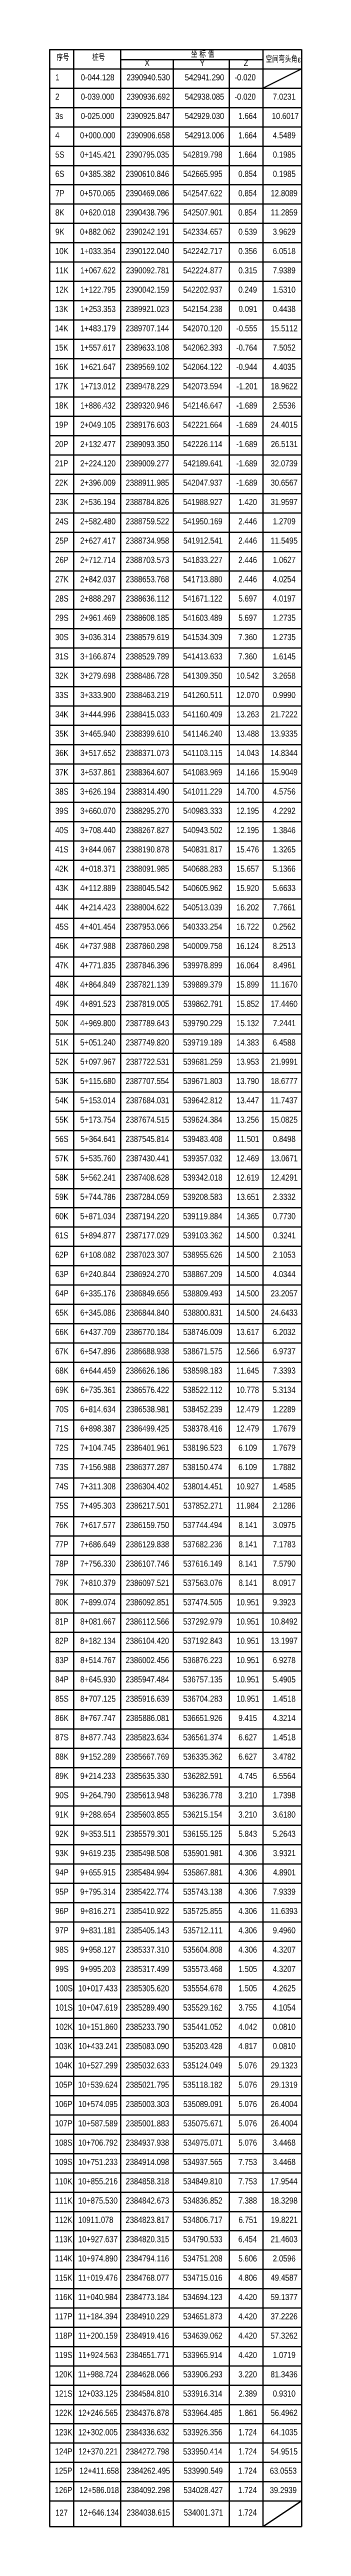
# Model space of a CAD drawing. Extents: x 525858 to 564773, y 2370984 to 2400075.
# Drawn here: x 564669 to 564773, y 2390858 to 2391875 of the extents above; entities that cross this region are included whole.
import ezdxf

# ---------------------------------------------------------------- set-up
doc = ezdxf.new("R2010")
doc.units = 0
doc.layers.add('布局裁图', color=3, linetype='CONTINUOUS')
doc.layers.add('指北针', color=7, linetype='CONTINUOUS')
doc.styles.add('SIMP1', font='simp1.shx', dxfattribs={"width": 0.8, "bigfont": 'hz.shx'})

msp = doc.modelspace()

# ---------------------------------------------------------------- linework, layer by layer
at = {"layer": '布局裁图', "color": 4, "linetype": 'Continuous', "lineweight": -3}
for p, q in [((564669.267983, 2391874.767791), (564669.267983, 2390857.614828)), ((564669.267983, 2391874.767791), (564772.598209, 2391874.767791)), ((564669.267983, 2391866.841495), (564772.598209, 2391866.841495)), ((564679.142943, 2391874.767791), (564679.142943, 2390857.614828)), ((564698.431901, 2391874.767791), (564698.431901, 2390857.614828)), ((564719.93262, 2391870.628639), (564719.93262, 2390857.614828)), ((564742.934201, 2391870.628639), (564742.934201, 2390857.614828)), ((564756.737967, 2391874.767791), (564756.737967, 2390857.614828)), ((564772.598209, 2391874.767791), (564772.598209, 2390857.614828)), ((564669.267983, 2391858.915198), (564772.598209, 2391858.915198)), ((564669.267983, 2391850.988902), (564772.598209, 2391850.988902)), ((564669.267983, 2391843.062606), (564772.598209, 2391843.062606)), ((564669.267983, 2391835.13631), (564772.598209, 2391835.13631)), ((564669.267983, 2391827.210013), (564772.598209, 2391827.210013)), ((564669.267983, 2391819.283717), (564772.598209, 2391819.283717)), ((564669.267983, 2391811.357421), (564772.598209, 2391811.357421)), ((564669.267983, 2391803.431124), (564772.598209, 2391803.431124)), ((564669.267983, 2391795.504828), (564772.598209, 2391795.504828)), ((564669.267983, 2391787.578532), (564772.598209, 2391787.578532)), ((564669.267983, 2391779.652235), (564772.598209, 2391779.652235)), ((564669.267983, 2391771.725939), (564772.598209, 2391771.725939)), ((564669.267983, 2391763.799643), (564772.598209, 2391763.799643)), ((564669.267983, 2391755.873347), (564772.598209, 2391755.873347)), ((564669.267983, 2391747.94705), (564772.598209, 2391747.94705)), ((564669.267983, 2391740.020754), (564772.598209, 2391740.020754)), ((564669.267983, 2391732.094458), (564772.598209, 2391732.094458)), ((564669.267983, 2391724.168161), (564772.598209, 2391724.168161)), ((564669.267983, 2391716.241865), (564772.598209, 2391716.241865)), ((564669.267983, 2391708.315569), (564772.598209, 2391708.315569)), ((564669.267983, 2391700.389272), (564772.598209, 2391700.389272)), ((564669.267983, 2391692.462976), (564772.598209, 2391692.462976)), ((564669.267983, 2391684.53668), (564772.598209, 2391684.53668)), ((564669.267983, 2391676.610384), (564772.598209, 2391676.610384)), ((564669.267983, 2391668.684087), (564772.598209, 2391668.684087)), ((564669.267983, 2391660.757791), (564772.598209, 2391660.757791)), ((564669.267983, 2391652.831495), (564772.598209, 2391652.831495)), ((564669.267983, 2391644.905198), (564772.598209, 2391644.905198)), ((564669.267983, 2391636.978902), (564772.598209, 2391636.978902)), ((564669.267983, 2391629.052606), (564772.598209, 2391629.052606)), ((564669.267983, 2391621.12631), (564772.598209, 2391621.12631)), ((564669.267983, 2391613.200013), (564772.598209, 2391613.200013)), ((564669.267983, 2391605.273717), (564772.598209, 2391605.273717)), ((564669.267983, 2391597.347421), (564772.598209, 2391597.347421)), ((564669.267983, 2391589.421124), (564772.598209, 2391589.421124)), ((564669.267983, 2391581.494828), (564772.598209, 2391581.494828)), ((564669.267983, 2391573.568532), (564772.598209, 2391573.568532)), ((564669.267983, 2391565.642235), (564772.598209, 2391565.642235)), ((564669.267983, 2391557.715939), (564772.598209, 2391557.715939)), ((564669.267983, 2391549.789643), (564772.598209, 2391549.789643)), ((564669.267983, 2391541.863347), (564772.598209, 2391541.863347)), ((564669.267983, 2391533.93705), (564772.598209, 2391533.93705)), ((564669.267983, 2391526.010754), (564772.598209, 2391526.010754)), ((564669.267983, 2391518.084458), (564772.598209, 2391518.084458)), ((564669.267983, 2391510.158161), (564772.598209, 2391510.158161)), ((564669.267983, 2391502.231865), (564772.598209, 2391502.231865)), ((564669.267983, 2391494.305569), (564772.598209, 2391494.305569)), ((564669.267983, 2391486.379272), (564772.598209, 2391486.379272)), ((564669.267983, 2391478.452976), (564772.598209, 2391478.452976)), ((564669.267983, 2391470.52668), (564772.598209, 2391470.52668)), ((564669.267983, 2391462.600384), (564772.598209, 2391462.600384)), ((564669.267983, 2391454.674087), (564772.598209, 2391454.674087)), ((564669.267983, 2391446.747791), (564772.598209, 2391446.747791)), ((564669.267983, 2391438.821495), (564772.598209, 2391438.821495)), ((564669.267983, 2391430.895198), (564772.598209, 2391430.895198)), ((564669.267983, 2391422.968902), (564772.598209, 2391422.968902)), ((564669.267983, 2391415.042606), (564772.598209, 2391415.042606)), ((564669.267983, 2391407.11631), (564772.598209, 2391407.11631)), ((564669.267983, 2391399.190013), (564772.598209, 2391399.190013)), ((564669.267983, 2391391.263717), (564772.598209, 2391391.263717)), ((564669.267983, 2391383.337421), (564772.598209, 2391383.337421)), ((564669.267983, 2391375.411124), (564772.598209, 2391375.411124)), ((564669.267983, 2391367.484828), (564772.598209, 2391367.484828)), ((564669.267983, 2391359.558532), (564772.598209, 2391359.558532)), ((564669.267983, 2391351.632235), (564772.598209, 2391351.632235)), ((564669.267983, 2391343.705939), (564772.598209, 2391343.705939)), ((564669.267983, 2391335.779643), (564772.598209, 2391335.779643)), ((564669.267983, 2391327.853347), (564772.598209, 2391327.853347)), ((564669.267983, 2391319.92705), (564772.598209, 2391319.92705)), ((564669.267983, 2391312.000754), (564772.598209, 2391312.000754)), ((564669.267983, 2391304.074458), (564772.598209, 2391304.074458)), ((564669.267983, 2391296.148161), (564772.598209, 2391296.148161)), ((564669.267983, 2391288.221865), (564772.598209, 2391288.221865)), ((564669.267983, 2391280.295569), (564772.598209, 2391280.295569)), ((564669.267983, 2391272.369272), (564772.598209, 2391272.369272)), ((564669.267983, 2391264.442976), (564772.598209, 2391264.442976)), ((564669.267983, 2391256.51668), (564772.598209, 2391256.51668)), ((564669.267983, 2391248.590384), (564772.598209, 2391248.590384)), ((564669.267983, 2391240.664087), (564772.598209, 2391240.664087)), ((564669.267983, 2391232.737791), (564772.598209, 2391232.737791)), ((564669.267983, 2391224.811495), (564772.598209, 2391224.811495)), ((564669.267983, 2391216.885198), (564772.598209, 2391216.885198)), ((564669.267983, 2391208.958902), (564772.598209, 2391208.958902)), ((564669.267983, 2391201.032606), (564772.598209, 2391201.032606)), ((564669.267983, 2391193.10631), (564772.598209, 2391193.10631)), ((564669.267983, 2391185.180013), (564772.598209, 2391185.180013)), ((564669.267983, 2391177.253717), (564772.598209, 2391177.253717)), ((564669.267983, 2391169.327421), (564772.598209, 2391169.327421)), ((564669.267983, 2391161.401124), (564772.598209, 2391161.401124)), ((564669.267983, 2391153.474828), (564772.598209, 2391153.474828)), ((564669.267983, 2391145.548532), (564772.598209, 2391145.548532)), ((564669.267983, 2391137.622235), (564772.598209, 2391137.622235)), ((564669.267983, 2391129.695939), (564772.598209, 2391129.695939)), ((564669.267983, 2391121.769643), (564772.598209, 2391121.769643)), ((564669.267983, 2391113.843347), (564772.598209, 2391113.843347)), ((564669.267983, 2391105.91705), (564772.598209, 2391105.91705)), ((564669.267983, 2391097.990754), (564772.598209, 2391097.990754)), ((564669.267983, 2391090.064458), (564772.598209, 2391090.064458)), ((564669.267983, 2391082.138161), (564772.598209, 2391082.138161)), ((564669.267983, 2391074.211865), (564772.598209, 2391074.211865)), ((564669.267983, 2391066.285569), (564772.598209, 2391066.285569)), ((564669.267983, 2391058.359272), (564772.598209, 2391058.359272)), ((564669.267983, 2391050.432976), (564772.598209, 2391050.432976)), ((564669.267983, 2391042.50668), (564772.598209, 2391042.50668)), ((564669.267983, 2391034.580384), (564772.598209, 2391034.580384)), ((564669.267983, 2391026.654087), (564772.598209, 2391026.654087)), ((564669.267983, 2391018.727791), (564772.598209, 2391018.727791)), ((564669.267983, 2391010.801495), (564772.598209, 2391010.801495)), ((564669.267983, 2391002.875198), (564772.598209, 2391002.875198)), ((564669.267983, 2390994.948902), (564772.598209, 2390994.948902)), ((564669.267983, 2390987.022606), (564772.598209, 2390987.022606)), ((564669.267983, 2390979.09631), (564772.598209, 2390979.09631)), ((564669.267983, 2390971.170013), (564772.598209, 2390971.170013)), ((564669.267983, 2390963.243717), (564772.598209, 2390963.243717)), ((564669.267983, 2390955.317421), (564772.598209, 2390955.317421)), ((564669.267983, 2390947.391124), (564772.598209, 2390947.391124)), ((564669.267983, 2390939.464828), (564772.598209, 2390939.464828)), ((564669.267983, 2390931.538532), (564772.598209, 2390931.538532)), ((564669.267983, 2390923.612235), (564772.598209, 2390923.612235)), ((564669.267983, 2390915.685939), (564772.598209, 2390915.685939)), ((564669.267983, 2390907.759643), (564772.598209, 2390907.759643)), ((564669.267983, 2390899.833347), (564772.598209, 2390899.833347)), ((564669.267983, 2390891.90705), (564772.598209, 2390891.90705)), ((564669.267983, 2390883.980754), (564772.598209, 2390883.980754)), ((564669.267983, 2390876.054458), (564772.598209, 2390876.054458)), ((564669.267983, 2390868.128161), (564772.598209, 2390868.128161)), ((564669.267983, 2390857.614828), (564772.598209, 2390857.614828))]:
    msp.add_line(p, q, dxfattribs=at)
at = {"layer": '布局裁图', "color": 4, "linetype": 'Continuous', "lineweight": -3, "flags": 128}
msp.add_lwpolyline([(564698.431901, 2391870.628639), (564756.737967, 2391870.628639)], dxfattribs=at)
at = {"layer": '布局裁图', "linetype": 'Continuous', "lineweight": -3, "flags": 128}
for points in [[(564756.737967, 2391858.915198), (564772.598209, 2391866.841495)], [(564756.737967, 2390857.614828), (564772.598209, 2390868.128161)]]:
    msp.add_lwpolyline(points, dxfattribs=at)

# ---------------------------------------------------------------- texts
at = {"layer": '布局裁图', "color": 3, "linetype": 'Continuous', "lineweight": -3, "style": 'SIMP1', "width": 0.8}
for s, p in [('2', (564671.613326, 2391854.175939)), ('1', (564671.613326, 2391862.102235)), ('0-044.128', (564682.110934, 2391862.102235)), ('0-039.000', (564682.110934, 2391854.175939)), ('2390940.530', (564700.84485, 2391862.102235)), ('2390936.692', (564700.84485, 2391854.175939)), ('542941.290', (564724.768783, 2391862.102235)), ('542938.085', (564724.768783, 2391854.175939)), ('-0.020', (564745.195405, 2391862.102235)), ('-0.020', (564745.195405, 2391854.175939)), ('7.0231', (564760.872462, 2391854.175939)), ('3s', (564671.613326, 2391846.249643)), ('0-025.000', (564682.110934, 2391846.249643)), ('2390925.847', (564700.84485, 2391846.249643)), ('542929.030', (564724.768783, 2391846.249643)), ('1.664', (564746.713307, 2391846.249643)), ('10.6017', (564760.491911, 2391846.249643)), ('4', (564671.613326, 2391838.323347)), ('2390906.658', (564700.84485, 2391838.323347)), ('542913.006', (564724.768783, 2391838.323347)), ('1.664', (564746.713307, 2391838.323347)), ('5S', (564671.613326, 2391830.39705)), ('0.1985', (564760.872462, 2391830.39705)), ('6S', (564671.599528, 2391822.470754)), ('7P', (564671.640921, 2391814.544458)), ('0+385.382', (564681.744988, 2391822.470754)), ('0+570.065', (564681.744988, 2391814.544458)), ('2390610.846', (564700.493933, 2391822.470754)), ('2390469.086', (564700.493933, 2391814.544458)), ('542665.995', (564724.075893, 2391822.470754)), ('542547.622', (564724.075893, 2391814.544458)), ('0.854', (564746.713307, 2391822.470754)), ('0.854', (564746.713307, 2391814.544458)), ('12.8089', (564759.975622, 2391814.544458)), ('0.1985', (564760.872462, 2391822.470754)), ('8K', (564671.599528, 2391806.618161)), ('0+620.018', (564681.738089, 2391806.618161)), ('2390438.796', (564700.493933, 2391806.618161)), ('542507.901', (564724.14488, 2391806.618161)), ('0.854', (564746.713307, 2391806.618161)), ('11.2859', (564759.975622, 2391806.618161)), ('9K', (564671.620225, 2391798.691865)), ('0+882.062', (564681.744988, 2391798.691865)), ('2390242.191', (564700.583617, 2391798.691865)), ('542334.657', (564724.068994, 2391798.691865)), ('0.539', (564746.747801, 2391798.691865)), ('3.9629', (564760.858664, 2391798.691865)), ('10K', (564671.59263, 2391790.765569)), ('11K', (564671.627124, 2391782.839272)), ('1+033.354', (564681.825015, 2391790.765569)), ('1+067.622', (564681.873307, 2391782.839272)), ('2390122.040', (564700.493933, 2391790.765569)), ('2390092.781', (564700.583617, 2391782.839272)), ('542242.717', (564724.068994, 2391790.765569)), ('542224.877', (564724.068994, 2391782.839272)), ('0.356', (564746.740902, 2391790.765569)), ('0.315', (564746.761598, 2391782.839272)), ('7.9389', (564760.858664, 2391782.839272)), ('6.0518', (564760.865563, 2391790.765569)), ('12K', (564671.627124, 2391774.912976)), ('1+122.795', (564681.873307, 2391774.912976)), ('2390042.159', (564700.500832, 2391774.912976)), ('542202.937', (564724.068994, 2391774.912976)), ('0.249', (564746.747801, 2391774.912976)), ('1.5310', (564760.851765, 2391774.912976)), ('13K', (564671.502946, 2391766.98668)), ('1+253.353', (564681.873307, 2391766.98668)), ('2389921.023', (564700.514629, 2391766.98668)), ('542154.238', (564724.068994, 2391766.98668)), ('0.091', (564746.830586, 2391766.98668)), ('0.4438', (564760.865563, 2391766.98668)), ('14K', (564671.502946, 2391759.060384)), ('1+483.179', (564681.859509, 2391759.060384)), ('2389707.144', (564700.466338, 2391759.060384)), ('542070.120', (564724.055196, 2391759.060384)), ('-0.555', (564745.878556, 2391759.060384)), ('15.5112', (564759.98942, 2391759.060384)), ('15K', (564671.502946, 2391751.134087)), ('16K', (564671.502946, 2391743.207791)), ('1+557.617', (564681.866408, 2391751.134087)), ('1+621.647', (564681.866408, 2391743.207791)), ('2389633.108', (564700.507731, 2391751.134087)), ('2389569.102', (564700.514629, 2391743.207791)), ('542062.393', (564724.075893, 2391751.134087)), ('542064.122', (564724.075893, 2391743.207791)), ('-0.764', (564745.830265, 2391751.134087)), ('-0.944', (564745.830265, 2391743.207791)), ('4.4035', (564760.872462, 2391743.207791)), ('7.5052', (564760.872462, 2391751.134087)), ('17K', (564671.502946, 2391735.281495)), ('1+713.012', (564681.873307, 2391735.281495)), ('2389478.229', (564700.500832, 2391735.281495)), ('542073.594', (564724.027601, 2391735.281495)), ('-1.201', (564745.947544, 2391735.281495)), ('18.9622', (564759.98942, 2391735.281495)), ('18K', (564671.502946, 2391727.355198)), ('1+886.432', (564681.873307, 2391727.355198)), ('2389320.946', (564700.493933, 2391727.355198)), ('542146.647', (564724.068994, 2391727.355198)), ('-1.689', (564745.864759, 2391727.355198)), ('2.5536', (564760.851765, 2391727.355198)), ('20P', (564671.502946, 2391711.502606)), ('19P', (564671.502946, 2391719.428902)), ('2+132.477', (564681.866408, 2391711.502606)), ('2+049.105', (564681.873307, 2391719.428902)), ('2389093.350', (564700.493933, 2391711.502606)), ('2389176.603', (564700.514629, 2391719.428902)), ('542221.664', (564724.027601, 2391719.428902)), ('542226.114', (564724.027601, 2391711.502606)), ('-1.689', (564745.864759, 2391719.428902)), ('-1.689', (564745.864759, 2391711.502606)), ('24.4015', (564759.98942, 2391719.428902)), ('26.5131', (564760.058407, 2391711.502606)), ('21P', (564671.502946, 2391703.57631)), ('2+224.120', (564681.85261, 2391703.57631)), ('2389009.277', (564700.507731, 2391703.57631)), ('542189.641', (564724.14488, 2391703.57631)), ('-1.689', (564745.864759, 2391703.57631)), ('32.0739', (564759.975622, 2391703.57631)), ('22K', (564671.502946, 2391695.650013)), ('2+396.009', (564681.859509, 2391695.650013)), ('2388911.985', (564700.514629, 2391695.650013)), ('542047.937', (564724.068994, 2391695.650013)), ('-1.689', (564745.864759, 2391695.650013)), ('30.6567', (564759.982521, 2391695.650013)), ('23K', (564671.613326, 2391687.723717)), ('2+536.194', (564681.825015, 2391687.723717)), ('2388784.826', (564700.493933, 2391687.723717)), ('541988.927', (564724.068994, 2391687.723717)), ('1.420', (564746.740902, 2391687.723717)), ('31.9597', (564759.982521, 2391687.723717)), ('24S', (564671.613326, 2391679.797421)), ('25P', (564671.613326, 2391671.871124)), ('2+582.480', (564681.85261, 2391679.797421)), ('2+627.417', (564681.866408, 2391671.871124)), ('2388734.958', (564700.507731, 2391671.871124)), ('2388759.522', (564700.514629, 2391679.797421)), ('541950.169', (564724.062095, 2391679.797421)), ('541912.541', (564724.14488, 2391671.871124)), ('2.446', (564746.740902, 2391679.797421)), ('2.446', (564746.740902, 2391671.871124)), ('11.5495', (564759.98942, 2391671.871124)), ('1.2709', (564760.858664, 2391679.797421)), ('26P', (564671.613326, 2391663.944828)), ('2+712.714', (564681.825015, 2391663.944828)), ('2388703.573', (564700.514629, 2391663.944828)), ('541833.227', (564724.068994, 2391663.944828)), ('2.446', (564746.740902, 2391663.944828)), ('1.0627', (564760.865563, 2391663.944828)), ('27K', (564671.613326, 2391656.018532)), ('2+842.037', (564681.866408, 2391656.018532)), ('2388653.768', (564700.507731, 2391656.018532)), ('541713.880', (564724.055196, 2391656.018532)), ('2.446', (564746.740902, 2391656.018532)), ('4.0254', (564760.82417, 2391656.018532)), ('28S', (564671.613326, 2391648.092235)), ('29S', (564671.613326, 2391640.165939)), ('2+961.469', (564681.859509, 2391640.165939)), ('2+888.297', (564681.866408, 2391648.092235)), ('2388636.112', (564700.514629, 2391648.092235)), ('2388608.185', (564700.514629, 2391640.165939)), ('541603.489', (564724.062095, 2391640.165939)), ('541671.122', (564724.075893, 2391648.092235)), ('5.697', (564746.754699, 2391648.092235)), ('5.697', (564746.754699, 2391640.165939)), ('4.0197', (564760.865563, 2391648.092235)), ('1.2735', (564760.872462, 2391640.165939)), ('30S', (564671.613326, 2391632.239643)), ('3+036.314', (564681.825015, 2391632.239643)), ('2388579.619', (564700.500832, 2391632.239643)), ('541534.309', (564724.062095, 2391632.239643)), ('7.360', (564746.740902, 2391632.239643)), ('1.2735', (564760.872462, 2391632.239643)), ('31S', (564671.613326, 2391624.313347)), ('3+166.874', (564681.825015, 2391624.313347)), ('2388529.789', (564700.500832, 2391624.313347)), ('541413.633', (564724.075893, 2391624.313347)), ('7.360', (564746.740902, 2391624.313347)), ('1.6145', (564760.872462, 2391624.313347)), ('32K', (564671.613326, 2391616.38705)), ('3+279.698', (564681.866408, 2391616.38705)), ('2388486.728', (564700.507731, 2391616.38705)), ('541309.350', (564724.055196, 2391616.38705)), ('10.542', (564745.878556, 2391616.38705)), ('3.2658', (564760.865563, 2391616.38705)), ('33S', (564671.599528, 2391608.460754)), ('34K', (564671.599528, 2391600.534458)), ('3+333.900', (564681.85261, 2391608.460754)), ('3+444.996', (564681.85261, 2391600.534458)), ('2388463.219', (564700.500832, 2391608.460754)), ('2388415.033', (564700.514629, 2391600.534458)), ('541160.409', (564724.062095, 2391600.534458)), ('541260.511', (564724.14488, 2391608.460754)), ('12.070', (564745.85786, 2391608.460754)), ('13.263', (564745.878556, 2391600.534458)), ('21.7222', (564759.98942, 2391600.534458)), ('0.9990', (564760.851765, 2391608.460754)), ('35K', (564671.599528, 2391592.608161)), ('3+465.940', (564681.85261, 2391592.608161)), ('2388399.610', (564700.493933, 2391592.608161)), ('541146.240', (564724.055196, 2391592.608161)), ('13.488', (564745.871657, 2391592.608161)), ('13.9335', (564759.98942, 2391592.608161)), ('36K', (564671.599528, 2391584.681865)), ('3+517.652', (564681.873307, 2391584.681865)), ('2388371.073', (564700.514629, 2391584.681865)), ('541103.115', (564724.075893, 2391584.681865)), ('14.043', (564745.878556, 2391584.681865)), ('14.8344', (564759.941128, 2391584.681865)), ('37K', (564671.599528, 2391576.755569)), ('38S', (564671.599528, 2391568.829272)), ('3+626.194', (564681.825015, 2391568.829272)), ('3+537.861', (564681.942294, 2391576.755569)), ('2388314.490', (564700.493933, 2391568.829272)), ('2388364.607', (564700.507731, 2391576.755569)), ('541083.969', (564724.062095, 2391576.755569)), ('541011.229', (564724.062095, 2391568.829272)), ('14.166', (564745.85786, 2391576.755569)), ('14.700', (564745.85786, 2391568.829272)), ('15.9049', (564759.975622, 2391576.755569)), ('4.5756', (564760.851765, 2391568.829272)), ('39S', (564671.599528, 2391560.902976)), ('3+660.070', (564681.85261, 2391560.902976)), ('2388295.270', (564700.493933, 2391560.902976)), ('540983.333', (564724.075893, 2391560.902976)), ('12.195', (564745.878556, 2391560.902976)), ('4.2292', (564760.872462, 2391560.902976)), ('40S', (564671.599528, 2391552.97668)), ('3+708.440', (564681.85261, 2391552.97668)), ('2388267.827', (564700.507731, 2391552.97668)), ('540943.502', (564724.075893, 2391552.97668)), ('12.195', (564745.878556, 2391552.97668)), ('1.3846', (564760.851765, 2391552.97668)), ('41S', (564671.599528, 2391545.050384)), ('3+844.067', (564681.866408, 2391545.050384)), ('2388190.878', (564700.507731, 2391545.050384)), ('540831.817', (564724.068994, 2391545.050384)), ('15.476', (564745.85786, 2391545.050384)), ('1.3265', (564760.872462, 2391545.050384)), ('42K', (564671.599528, 2391537.124087)), ('43K', (564671.640921, 2391529.197791)), ('4+112.889', (564681.859509, 2391529.197791)), ('4+018.371', (564681.942294, 2391537.124087)), ('2388091.985', (564700.514629, 2391537.124087)), ('2388045.542', (564700.514629, 2391529.197791)), ('540688.283', (564724.075893, 2391537.124087)), ('540605.962', (564724.075893, 2391529.197791)), ('15.920', (564745.85786, 2391529.197791)), ('15.657', (564745.871657, 2391537.124087)), ('5.1366', (564760.851765, 2391537.124087)), ('5.6633', (564760.872462, 2391529.197791)), ('44K', (564671.640921, 2391521.271495)), ('4+214.423', (564681.873307, 2391521.271495)), ('2388004.622', (564700.514629, 2391521.271495)), ('540513.039', (564724.062095, 2391521.271495)), ('16.202', (564745.878556, 2391521.271495)), ('7.7661', (564760.941449, 2391521.271495)), ('45S', (564671.640921, 2391513.345198)), ('4+401.454', (564681.825015, 2391513.345198)), ('2387953.066', (564700.493933, 2391513.345198)), ('540333.254', (564724.027601, 2391513.345198)), ('16.722', (564745.878556, 2391513.345198)), ('0.2562', (564760.872462, 2391513.345198)), ('46K', (564671.640921, 2391505.418902)), ('47K', (564671.640921, 2391497.492606)), ('4+737.988', (564681.866408, 2391505.418902)), ('4+771.835', (564681.873307, 2391497.492606)), ('2387846.396', (564700.493933, 2391497.492606)), ('2387860.298', (564700.507731, 2391505.418902)), ('539978.899', (564724.062095, 2391497.492606)), ('540009.758', (564724.068994, 2391505.418902)), ('16.124', (564745.830265, 2391505.418902)), ('16.064', (564745.830265, 2391497.492606)), ('8.2513', (564760.872462, 2391505.418902)), ('8.4961', (564760.941449, 2391497.492606)), ('48K', (564671.640921, 2391489.56631)), ('4+864.849', (564681.859509, 2391489.56631)), ('2387821.139', (564700.500832, 2391489.56631)), ('539889.379', (564724.062095, 2391489.56631)), ('15.899', (564745.864759, 2391489.56631)), ('11.1670', (564759.968723, 2391489.56631)), ('49K', (564671.640921, 2391481.640013)), ('4+891.523', (564681.873307, 2391481.640013)), ('2387819.005', (564700.514629, 2391481.640013)), ('539862.791', (564724.14488, 2391481.640013)), ('15.852', (564745.878556, 2391481.640013)), ('17.4460', (564759.968723, 2391481.640013)), ('50K', (564671.640921, 2391473.713717)), ('4+969.800', (564681.85261, 2391473.713717)), ('2387789.643', (564700.514629, 2391473.713717)), ('539790.229', (564724.062095, 2391473.713717)), ('15.132', (564745.878556, 2391473.713717)), ('7.2441', (564760.941449, 2391473.713717)), ('51K', (564671.640921, 2391465.787421)), ('52K', (564671.640921, 2391457.861124)), ('5+051.240', (564681.85261, 2391465.787421)), ('5+097.967', (564681.866408, 2391457.861124)), ('2387749.820', (564700.493933, 2391465.787421)), ('2387722.531', (564700.583617, 2391457.861124)), ('539719.189', (564724.062095, 2391465.787421)), ('539681.259', (564724.062095, 2391457.861124)), ('14.383', (564745.878556, 2391465.787421)), ('13.953', (564745.878556, 2391457.861124)), ('21.9991', (564760.058407, 2391457.861124)), ('6.4588', (564760.865563, 2391465.787421)), ('53K', (564671.599528, 2391449.934828)), ('5+115.680', (564681.85261, 2391449.934828)), ('2387707.554', (564700.466338, 2391449.934828)), ('539671.803', (564724.075893, 2391449.934828)), ('13.790', (564745.85786, 2391449.934828)), ('18.6777', (564759.982521, 2391449.934828)), ('54K', (564671.599528, 2391442.008532)), ('5+153.014', (564681.825015, 2391442.008532)), ('2387684.031', (564700.583617, 2391442.008532)), ('539642.812', (564724.075893, 2391442.008532)), ('13.447', (564745.871657, 2391442.008532)), ('11.7437', (564759.982521, 2391442.008532)), ('55K', (564671.599528, 2391434.082235)), ('56S', (564671.599528, 2391426.155939)), ('5+173.754', (564681.825015, 2391434.082235)), ('5+364.641', (564681.942294, 2391426.155939)), ('2387545.814', (564700.466338, 2391426.155939)), ('2387674.515', (564700.514629, 2391434.082235)), ('539624.384', (564724.027601, 2391434.082235)), ('539483.408', (564724.068994, 2391426.155939)), ('13.256', (564745.85786, 2391434.082235)), ('11.501', (564745.947544, 2391426.155939)), ('15.0825', (564759.98942, 2391434.082235)), ('0.8498', (564760.865563, 2391426.155939)), ('57K', (564671.599528, 2391418.229643)), ('5+535.760', (564681.85261, 2391418.229643)), ('2387430.441', (564700.583617, 2391418.229643)), ('539357.032', (564724.075893, 2391418.229643)), ('12.469', (564745.864759, 2391418.229643)), ('13.0671', (564760.058407, 2391418.229643)), ('58K', (564671.599528, 2391410.303347)), ('5+562.241', (564681.942294, 2391410.303347)), ('2387408.628', (564700.507731, 2391410.303347)), ('539342.018', (564724.068994, 2391410.303347)), ('12.619', (564745.864759, 2391410.303347)), ('12.4291', (564760.058407, 2391410.303347)), ('59K', (564671.599528, 2391402.37705)), ('5+744.786', (564681.85261, 2391402.37705)), ('2387284.059', (564700.500832, 2391402.37705)), ('539208.583', (564724.075893, 2391402.37705)), ('13.651', (564745.947544, 2391402.37705)), ('2.3332', (564760.872462, 2391402.37705)), ('60K', (564671.599528, 2391394.450754)), ('61S', (564671.599528, 2391386.524458)), ('5+871.034', (564681.825015, 2391394.450754)), ('5+894.877', (564681.866408, 2391386.524458)), ('2387194.220', (564700.493933, 2391394.450754)), ('2387177.029', (564700.500832, 2391386.524458)), ('539119.884', (564724.027601, 2391394.450754)), ('539103.362', (564724.075893, 2391386.524458)), ('14.500', (564745.85786, 2391386.524458)), ('14.365', (564745.878556, 2391394.450754)), ('0.7730', (564760.851765, 2391394.450754)), ('0.3241', (564760.941449, 2391386.524458)), ('62P', (564671.599528, 2391378.598161)), ('6+108.082', (564681.873307, 2391378.598161)), ('2387023.307', (564700.507731, 2391378.598161)), ('538955.626', (564724.055196, 2391378.598161)), ('14.500', (564745.85786, 2391378.598161)), ('2.1053', (564760.872462, 2391378.598161)), ('63P', (564671.620225, 2391370.671865)), ('6+240.844', (564681.825015, 2391370.671865)), ('2386924.270', (564700.493933, 2391370.671865)), ('538867.209', (564724.062095, 2391370.671865)), ('14.500', (564745.85786, 2391370.671865)), ('4.0344', (564760.82417, 2391370.671865)), ('64P', (564671.620225, 2391362.745569)), ('65K', (564671.620225, 2391354.819272)), ('6+335.176', (564681.85261, 2391362.745569)), ('6+345.086', (564681.85261, 2391354.819272)), ('2386849.656', (564700.493933, 2391362.745569)), ('2386844.840', (564700.493933, 2391354.819272)), ('538809.493', (564724.075893, 2391362.745569)), ('538800.831', (564724.14488, 2391354.819272)), ('14.500', (564745.85786, 2391362.745569)), ('14.500', (564745.85786, 2391354.819272)), ('23.2057', (564759.982521, 2391362.745569)), ('24.6433', (564759.98942, 2391354.819272)), ('66K', (564671.620225, 2391346.892976)), ('6+437.709', (564681.859509, 2391346.892976)), ('2386770.184', (564700.466338, 2391346.892976)), ('538746.009', (564724.062095, 2391346.892976)), ('13.617', (564745.871657, 2391346.892976)), ('6.2032', (564760.872462, 2391346.892976)), ('67K', (564671.620225, 2391338.96668)), ('6+547.896', (564681.85261, 2391338.96668)), ('2386688.938', (564700.507731, 2391338.96668)), ('538671.575', (564724.075893, 2391338.96668)), ('12.566', (564745.85786, 2391338.96668)), ('6.9737', (564760.865563, 2391338.96668)), ('68K', (564671.620225, 2391331.040384)), ('6+644.459', (564681.859509, 2391331.040384)), ('2386626.186', (564700.493933, 2391331.040384)), ('538598.183', (564724.075893, 2391331.040384)), ('11.645', (564745.878556, 2391331.040384)), ('7.3393', (564760.872462, 2391331.040384)), ('69K', (564671.620225, 2391323.114087)), ('70S', (564671.620225, 2391315.187791)), ('6+814.634', (564681.825015, 2391315.187791)), ('6+735.361', (564681.942294, 2391323.114087)), ('2386576.422', (564700.514629, 2391323.114087)), ('2386538.981', (564700.583617, 2391315.187791)), ('538452.239', (564724.062095, 2391315.187791)), ('538522.112', (564724.075893, 2391323.114087)), ('12.479', (564745.864759, 2391315.187791)), ('10.778', (564745.871657, 2391323.114087)), ('5.3134', (564760.82417, 2391323.114087)), ('1.2289', (564760.858664, 2391315.187791)), ('71S', (564671.620225, 2391307.261495)), ('6+898.387', (564681.866408, 2391307.261495)), ('2386499.425', (564700.514629, 2391307.261495)), ('538378.416', (564724.055196, 2391307.261495)), ('12.479', (564745.864759, 2391307.261495)), ('1.7679', (564760.858664, 2391307.261495)), ('72S', (564671.620225, 2391299.335198)), ('7+104.745', (564681.873307, 2391299.335198)), ('2386401.961', (564700.583617, 2391299.335198)), ('538196.523', (564724.075893, 2391299.335198)), ('6.109', (564746.747801, 2391299.335198)), ('1.7679', (564760.858664, 2391299.335198)), ('73S', (564671.59263, 2391291.408902)), ('74S', (564671.59263, 2391283.482606)), ('7+156.988', (564681.866408, 2391291.408902)), ('7+311.308', (564681.866408, 2391283.482606)), ('2386377.287', (564700.507731, 2391291.408902)), ('2386304.402', (564700.514629, 2391283.482606)), ('538150.474', (564724.027601, 2391291.408902)), ('538014.451', (564724.14488, 2391283.482606)), ('10.927', (564745.871657, 2391283.482606)), ('6.109', (564746.747801, 2391291.408902)), ('1.7882', (564760.872462, 2391291.408902)), ('1.4585', (564760.872462, 2391283.482606)), ('75S', (564671.59263, 2391275.55631)), ('7+495.303', (564681.873307, 2391275.55631)), ('2386217.501', (564700.583617, 2391275.55631)), ('537852.271', (564724.14488, 2391275.55631)), ('11.984', (564745.830265, 2391275.55631)), ('2.1286', (564760.851765, 2391275.55631)), ('76K', (564671.59263, 2391267.630013)), ('7+617.577', (564681.866408, 2391267.630013)), ('2386159.750', (564700.493933, 2391267.630013)), ('537744.494', (564724.027601, 2391267.630013)), ('8.141', (564746.830586, 2391267.630013)), ('3.0975', (564760.872462, 2391267.630013)), ('77P', (564671.59263, 2391259.703717)), ('7+686.649', (564681.859509, 2391259.703717)), ('2386129.838', (564700.507731, 2391259.703717)), ('537682.236', (564724.055196, 2391259.703717)), ('8.141', (564746.830586, 2391259.703717)), ('7.1783', (564760.872462, 2391259.703717)), ('78P', (564671.59263, 2391251.777421)), ('79K', (564671.59263, 2391243.851124)), ('7+756.330', (564681.85261, 2391251.777421)), ('7+810.379', (564681.859509, 2391243.851124)), ('2386107.746', (564700.493933, 2391251.777421)), ('2386097.521', (564700.583617, 2391243.851124)), ('537563.076', (564724.055196, 2391243.851124)), ('537616.149', (564724.062095, 2391251.777421)), ('8.141', (564746.830586, 2391251.777421)), ('8.141', (564746.830586, 2391243.851124)), ('8.0917', (564760.865563, 2391243.851124)), ('7.5790', (564760.851765, 2391251.777421)), ('80K', (564671.59263, 2391235.924828)), ('7+899.074', (564681.825015, 2391235.924828)), ('2386092.851', (564700.583617, 2391235.924828)), ('537474.505', (564724.075893, 2391235.924828)), ('10.951', (564745.947544, 2391235.924828)), ('9.3923', (564760.872462, 2391235.924828)), ('81P', (564671.59263, 2391227.998532)), ('8+081.667', (564681.866408, 2391227.998532)), ('2386112.566', (564700.493933, 2391227.998532)), ('537292.979', (564724.062095, 2391227.998532)), ('10.951', (564745.947544, 2391227.998532)), ('10.8492', (564759.98942, 2391227.998532)), ('82P', (564671.59263, 2391220.072235)), ('8+182.134', (564681.825015, 2391220.072235)), ('2386104.420', (564700.493933, 2391220.072235)), ('537192.843', (564724.075893, 2391220.072235)), ('10.951', (564745.947544, 2391220.072235)), ('13.1997', (564759.982521, 2391220.072235)), ('83P', (564671.627124, 2391212.145939)), ('84P', (564671.627124, 2391204.219643)), ('8+645.930', (564681.85261, 2391204.219643)), ('8+514.767', (564681.866408, 2391212.145939)), ('2385947.484', (564700.466338, 2391204.219643)), ('2386002.456', (564700.493933, 2391212.145939)), ('536876.223', (564724.075893, 2391212.145939)), ('536757.135', (564724.075893, 2391204.219643)), ('10.951', (564745.947544, 2391212.145939)), ('10.951', (564745.947544, 2391204.219643)), ('5.4905', (564760.872462, 2391204.219643)), ('6.9278', (564760.865563, 2391212.145939)), ('85S', (564671.627124, 2391196.293347)), ('8+707.125', (564681.873307, 2391196.293347)), ('2385916.639', (564700.500832, 2391196.293347)), ('536704.283', (564724.075893, 2391196.293347)), ('10.951', (564745.947544, 2391196.293347)), ('1.4518', (564760.865563, 2391196.293347)), ('86K', (564671.627124, 2391188.36705)), ('8+767.747', (564681.866408, 2391188.36705)), ('2385886.081', (564700.583617, 2391188.36705)), ('536651.926', (564724.055196, 2391188.36705)), ('9.415', (564746.761598, 2391188.36705)), ('4.3214', (564760.82417, 2391188.36705)), ('87S', (564671.627124, 2391180.440754)), ('88K', (564671.627124, 2391172.514458)), ('9+152.289', (564681.859509, 2391172.514458)), ('8+877.743', (564681.873307, 2391180.440754)), ('2385823.634', (564700.466338, 2391180.440754)), ('2385667.769', (564700.500832, 2391172.514458)), ('536561.374', (564724.027601, 2391180.440754)), ('536335.362', (564724.075893, 2391172.514458)), ('6.627', (564746.754699, 2391180.440754)), ('6.627', (564746.754699, 2391172.514458)), ('3.4782', (564760.872462, 2391172.514458)), ('1.4518', (564760.865563, 2391180.440754)), ('89K', (564671.627124, 2391164.588161)), ('9+214.233', (564681.873307, 2391164.588161)), ('2385635.330', (564700.493933, 2391164.588161)), ('536282.591', (564724.14488, 2391164.588161)), ('4.745', (564746.761598, 2391164.588161)), ('6.5564', (564760.82417, 2391164.588161)), ('90S', (564671.627124, 2391156.661865)), ('9+264.790', (564681.85261, 2391156.661865)), ('2385613.948', (564700.507731, 2391156.661865)), ('536236.778', (564724.068994, 2391156.661865)), ('3.210', (564746.740902, 2391156.661865)), ('1.7398', (564760.865563, 2391156.661865)), ('91K', (564671.627124, 2391148.735569)), ('9+288.654', (564681.825015, 2391148.735569)), ('2385603.855', (564700.514629, 2391148.735569)), ('536215.154', (564724.027601, 2391148.735569)), ('3.210', (564746.740902, 2391148.735569)), ('3.6180', (564760.851765, 2391148.735569)), ('92K', (564671.627124, 2391140.809272)), ('93K', (564671.627124, 2391132.882976)), ('9+619.235', (564681.873307, 2391132.882976)), ('9+353.511', (564681.942294, 2391140.809272)), ('2385498.508', (564700.507731, 2391132.882976)), ('2385579.301', (564700.583617, 2391140.809272)), ('536155.125', (564724.075893, 2391140.809272)), ('535901.981', (564724.14488, 2391132.882976)), ('4.306', (564746.740902, 2391132.882976)), ('5.843', (564746.761598, 2391140.809272)), ('5.2643', (564760.872462, 2391140.809272)), ('3.9321', (564760.941449, 2391132.882976)), ('94P', (564671.627124, 2391124.95668)), ('9+655.915', (564681.873307, 2391124.95668)), ('2385484.994', (564700.466338, 2391124.95668)), ('535867.881', (564724.14488, 2391124.95668)), ('4.306', (564746.740902, 2391124.95668)), ('4.8901', (564760.941449, 2391124.95668)), ('95P', (564671.627124, 2391117.030384)), ('9+795.314', (564681.825015, 2391117.030384)), ('2385422.774', (564700.466338, 2391117.030384)), ('535743.138', (564724.068994, 2391117.030384)), ('4.306', (564746.740902, 2391117.030384)), ('7.9339', (564760.858664, 2391117.030384)), ('96P', (564671.627124, 2391109.104087)), ('97P', (564671.627124, 2391101.177791)), ('9+816.271', (564681.942294, 2391109.104087)), ('9+831.181', (564681.942294, 2391101.177791)), ('2385410.922', (564700.514629, 2391109.104087)), ('2385405.143', (564700.514629, 2391101.177791)), ('535725.855', (564724.075893, 2391109.104087)), ('535712.111', (564724.14488, 2391101.177791)), ('4.306', (564746.740902, 2391109.104087)), ('4.306', (564746.740902, 2391101.177791)), ('11.6393', (564759.98942, 2391109.104087)), ('9.4960', (564760.851765, 2391101.177791)), ('98S', (564671.627124, 2391093.251495)), ('9+958.127', (564681.866408, 2391093.251495)), ('2385337.310', (564700.493933, 2391093.251495)), ('535604.808', (564724.068994, 2391093.251495)), ('4.306', (564746.740902, 2391093.251495)), ('4.3207', (564760.865563, 2391093.251495)), ('99S', (564671.627124, 2391085.325198)), ('9+995.203', (564681.873307, 2391085.325198)), ('2385317.499', (564700.500832, 2391085.325198)), ('535573.468', (564724.068994, 2391085.325198)), ('1.505', (564746.761598, 2391085.325198)), ('4.3207', (564760.865563, 2391085.325198)), ('100S', (564671.627124, 2391077.398902)), ('10+017.433', (564680.990265, 2391077.398902)), ('2385305.620', (564700.493933, 2391077.398902)), ('535554.678', (564724.068994, 2391077.398902)), ('1.505', (564746.761598, 2391077.398902)), ('4.2625', (564760.872462, 2391077.398902)), ('101S', (564671.627124, 2391069.472606)), ('102K', (564671.627124, 2391061.54631)), ('10+151.860', (564680.969568, 2391061.54631)), ('10+047.619', (564680.976467, 2391069.472606)), ('2385289.490', (564700.493933, 2391069.472606)), ('2385233.790', (564700.493933, 2391061.54631)), ('535529.162', (564724.075893, 2391069.472606)), ('535441.052', (564724.075893, 2391061.54631)), ('4.042', (564746.761598, 2391061.54631)), ('3.755', (564746.761598, 2391069.472606)), ('4.1054', (564760.82417, 2391069.472606)), ('0.0810', (564760.851765, 2391061.54631)), ('103K', (564671.502946, 2391053.620013)), ('10+433.241', (564681.059252, 2391053.620013)), ('2385083.090', (564700.493933, 2391053.620013)), ('535203.428', (564724.068994, 2391053.620013)), ('4.817', (564746.754699, 2391053.620013)), ('0.0810', (564760.851765, 2391053.620013)), ('104K', (564671.502946, 2391045.693717)), ('10+527.299', (564680.976467, 2391045.693717)), ('2385032.633', (564700.514629, 2391045.693717)), ('535124.049', (564724.062095, 2391045.693717)), ('5.076', (564746.740902, 2391045.693717)), ('29.1323', (564759.98942, 2391045.693717)), ('105P', (564671.502946, 2391037.767421)), ('106P', (564671.502946, 2391029.841124)), ('10+539.624', (564680.941973, 2391037.767421)), ('10+574.095', (564680.990265, 2391029.841124)), ('2385021.795', (564700.514629, 2391037.767421)), ('2385003.303', (564700.514629, 2391029.841124)), ('535118.182', (564724.075893, 2391037.767421)), ('535089.091', (564724.14488, 2391029.841124)), ('5.076', (564746.740902, 2391037.767421)), ('5.076', (564746.740902, 2391029.841124)), ('26.4004', (564759.941128, 2391029.841124)), ('29.1319', (564759.975622, 2391037.767421)), ('107P', (564671.502946, 2391021.914828)), ('10+587.589', (564680.976467, 2391021.914828)), ('2385001.883', (564700.514629, 2391021.914828)), ('535075.671', (564724.14488, 2391021.914828)), ('5.076', (564746.740902, 2391021.914828)), ('26.4004', (564759.941128, 2391021.914828)), ('108S', (564671.502946, 2391013.988532)), ('10+706.792', (564680.990265, 2391013.988532)), ('2384937.938', (564700.507731, 2391013.988532)), ('534975.071', (564724.14488, 2391013.988532)), ('5.076', (564746.740902, 2391013.988532)), ('3.4468', (564760.865563, 2391013.988532)), ('109S', (564671.502946, 2391006.062235)), ('10+751.233', (564680.990265, 2391006.062235)), ('2384914.098', (564700.507731, 2391006.062235)), ('534937.565', (564724.075893, 2391006.062235)), ('7.753', (564746.761598, 2391006.062235)), ('3.4468', (564760.865563, 2391006.062235)), ('110K', (564671.502946, 2390998.135939)), ('111K', (564671.502946, 2390990.209643)), ('10+855.216', (564680.969568, 2390998.135939)), ('10+875.530', (564680.969568, 2390990.209643)), ('2384858.318', (564700.507731, 2390998.135939)), ('2384842.673', (564700.514629, 2390990.209643)), ('534849.810', (564724.055196, 2390998.135939)), ('534836.852', (564724.075893, 2390990.209643)), ('7.388', (564746.754699, 2390990.209643)), ('7.753', (564746.761598, 2390998.135939)), ('17.9544', (564759.941128, 2390998.135939)), ('18.3298', (564759.982521, 2390990.209643)), ('112K', (564671.502946, 2390982.283347)), ('10911.078', (564680.983366, 2390982.283347)), ('2384823.817', (564700.507731, 2390982.283347)), ('534806.717', (564724.068994, 2390982.283347)), ('6.751', (564746.830586, 2390982.283347)), ('19.8221', (564760.058407, 2390982.283347)), ('113K', (564671.502946, 2390974.35705)), ('10+927.637', (564680.983366, 2390974.35705)), ('2384820.315', (564700.514629, 2390974.35705)), ('534790.533', (564724.075893, 2390974.35705)), ('6.454', (564746.713307, 2390974.35705)), ('21.4603', (564759.98942, 2390974.35705)), ('114K', (564671.502946, 2390966.430754)), ('115K', (564671.502946, 2390958.504458)), ('10+974.890', (564680.969568, 2390966.430754)), ('11+019.476', (564680.969568, 2390958.504458)), ('2384794.116', (564700.493933, 2390966.430754)), ('2384768.077', (564700.507731, 2390958.504458)), ('534715.016', (564724.055196, 2390958.504458)), ('534751.208', (564724.068994, 2390966.430754)), ('4.806', (564746.740902, 2390958.504458)), ('5.606', (564746.740902, 2390966.430754)), ('49.4587', (564759.982521, 2390958.504458)), ('2.0596', (564760.851765, 2390966.430754)), ('116K', (564671.502946, 2390950.578161)), ('11+040.984', (564680.941973, 2390950.578161)), ('2384773.184', (564700.466338, 2390950.578161)), ('534694.123', (564724.075893, 2390950.578161)), ('4.420', (564746.740902, 2390950.578161)), ('59.1377', (564759.982521, 2390950.578161)), ('117P', (564671.502946, 2390942.651865)), ('11+184.394', (564680.941973, 2390942.651865)), ('2384910.229', (564700.500832, 2390942.651865)), ('534651.873', (564724.075893, 2390942.651865)), ('4.420', (564746.740902, 2390942.651865)), ('37.2226', (564759.968723, 2390942.651865)), ('118P', (564671.502946, 2390934.725569)), ('11+200.159', (564680.976467, 2390934.725569)), ('2384919.416', (564700.493933, 2390934.725569)), ('534639.062', (564724.075893, 2390934.725569)), ('4.420', (564746.740902, 2390934.725569)), ('57.3262', (564759.98942, 2390934.725569)), ('119S', (564671.502946, 2390926.799272)), ('120K', (564671.502946, 2390918.872976)), ('11+988.724', (564680.941973, 2390918.872976)), ('11+924.563', (564680.990265, 2390926.799272)), ('2384628.066', (564700.493933, 2390918.872976)), ('2384651.771', (564700.583617, 2390926.799272)), ('533965.914', (564724.027601, 2390926.799272)), ('533906.293', (564724.075893, 2390918.872976)), ('4.420', (564746.740902, 2390926.799272)), ('3.220', (564746.740902, 2390918.872976)), ('81.3436', (564759.968723, 2390918.872976)), ('1.0719', (564760.858664, 2390926.799272)), ('121S', (564671.502946, 2390910.94668)), ('12+033.125', (564680.990265, 2390910.94668)), ('2384584.810', (564700.493933, 2390910.94668)), ('533916.314', (564724.027601, 2390910.94668)), ('2.389', (564746.747801, 2390910.94668)), ('0.9310', (564760.851765, 2390910.94668)), ('122K', (564671.502946, 2390903.020384)), ('12+246.565', (564680.990265, 2390903.020384)), ('2384376.878', (564700.507731, 2390903.020384)), ('533964.485', (564724.075893, 2390903.020384)), ('1.861', (564746.830586, 2390903.020384)), ('56.4962', (564759.98942, 2390903.020384)), ('123K', (564671.502946, 2390895.094087)), ('124P', (564671.502946, 2390887.167791)), ('12+302.005', (564680.990265, 2390895.094087)), ('12+370.221', (564681.059252, 2390887.167791)), ('2384272.798', (564700.507731, 2390887.167791)), ('2384336.632', (564700.514629, 2390895.094087)), ('533950.414', (564724.027601, 2390887.167791)), ('533926.356', (564724.055196, 2390895.094087)), ('1.724', (564746.713307, 2390895.094087)), ('1.724', (564746.713307, 2390887.167791)), ('54.9515', (564759.98942, 2390887.167791)), ('64.1035', (564759.98942, 2390895.094087)), ('125P', (564671.45293, 2390879.241495)), ('12+411.658', (564681.525639, 2390879.241495)), ('2384262.495', (564700.877257, 2390879.241495)), ('533990.549', (564724.222353, 2390879.241495)), ('1.724', (564746.652727, 2390879.241495)), ('63.0553', (564759.630327, 2390879.241495)), ('126P', (564671.45293, 2390871.315198)), ('12+586.018', (564681.525639, 2390871.315198)), ('2384092.298', (564700.868633, 2390871.315198)), ('534028.427', (564724.230976, 2390871.315198)), ('1.724', (564746.652727, 2390871.315198)), ('39.2939', (564759.613081, 2390871.315198)), ('127', (564671.631105, 2390861.987702)), ('12+646.134', (564681.473898, 2390862.095384)), ('2384038.615', (564700.877257, 2390862.095384)), ('534001.371', (564724.325835, 2390862.095384)), ('1.724', (564746.652727, 2390862.095384))]:
    msp.add_text(s, height=2.5, dxfattribs=at).set_placement(p)
at = {"layer": '布局裁图', "linetype": 'Continuous', "lineweight": -3, "style": 'SIMP1', "width": 0.8}
for s, p in [('0+000.000', (564681.75528, 2391838.323347)), ('4.5489', (564760.872462, 2391838.323347)), ('0+145.421', (564681.813975, 2391830.39705)), ('2390795.035', (564700.514629, 2391830.39705)), ('542819.798', (564724.068994, 2391830.39705)), ('1.664', (564746.713307, 2391830.39705))]:
    msp.add_text(s, height=2.5, dxfattribs=at).set_placement(p)
at = {"layer": '指北针', "color": 3, "linetype": 'Continuous', "lineweight": -3, "style": 'SIMP1', "width": 0.8}
for s, p in [('序号', (564672.165866, 2391870.132291)), ('桩号', (564686.796015, 2391870.159729)), ('X', (564708.278729, 2391868.005443)), ('坐 标 值', (564727.328257, 2391871.488461)), ('Y', (564730.911069, 2391868.005443)), ('Z', (564748.940895, 2391868.005443)), ('空间弯头角ε', (564758.02622, 2391869.464393))]:
    msp.add_text(s, height=2.5, dxfattribs=at).set_placement(p)

doc.saveas('drawing.dxf')
